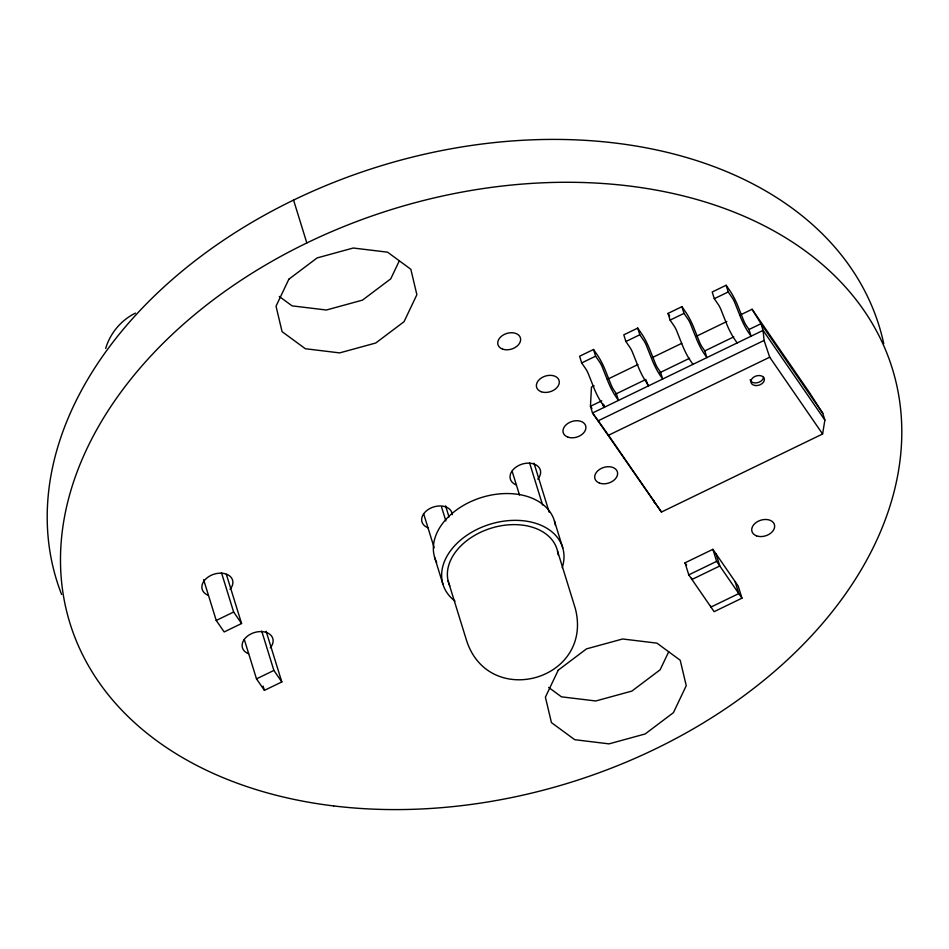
<?xml version="1.0" encoding="UTF-8"?>
<svg xmlns="http://www.w3.org/2000/svg" width="949" height="949" viewBox="0 0 949 949"><rect width="100%" height="100%" fill="white"/><g stroke="black" fill="none" stroke-linecap="round" stroke-linejoin="round"><path stroke-width="1.42" d="M594.11 385.78L591.452 387.062L590.456 406.291L592.532 412.993L661.453 512.045L822.605 433.99L824.871 420.075L822.795 413.384L809.355 392.4L752.082 309.267L740.137 315.056M105.671 348.461C110.179 333.206 121.14 320.121 135.434 313.123M399.315 260.845L390.763 278.828L362.494 300.121L326.373 310.015L292.067 305.863L279.267 296.456M668.689 651.797L660.136 669.792L631.868 691.086L595.747 700.979L561.44 696.827L548.641 687.42M593.528 349.481L595.604 356.183L599.851 362.364A5.148 0.783 64.2 0 1 602.141 366.777L608.475 382.696A14.994 2.289 64.2 0 0 615.154 395.614L618.463 400.431L616.387 393.728L613.718 389.861A5.196 0.795 64.2 0 1 611.002 384.594L605.367 370.407A14.947 2.278 64.2 0 0 597.55 355.329L593.528 349.481L579.602 356.231L581.678 362.933L585.924 369.102A5.148 0.783 64.2 0 1 588.214 373.526L594.56 389.446A14.994 2.289 64.2 0 0 601.239 402.352L604.537 407.18L603.706 404.499M637.728 328.081L639.804 334.772L644.051 340.952A5.148 0.783 64.2 0 1 646.34 345.377L652.687 361.284A14.994 2.289 64.2 0 0 659.365 374.203L662.663 379.019L660.587 372.328L657.93 368.449A5.196 0.795 64.2 0 1 655.201 363.182L649.567 348.995A14.947 2.278 64.2 0 0 641.761 333.918L637.728 328.081L623.813 334.819L625.877 341.521L630.124 347.702A5.148 0.783 64.2 0 1 632.414 352.115L638.76 368.034A14.994 2.289 64.2 0 0 645.439 380.94L648.748 385.769M692.948 364.357L689.638 359.541A14.994 2.289 64.2 0 1 682.96 346.622L676.625 330.703A5.148 0.783 64.2 0 0 674.336 326.29L670.089 320.11L668.013 313.407L681.928 306.669L685.961 312.506A14.947 2.278 64.2 0 1 693.766 327.595L699.401 341.782A5.196 0.795 64.2 0 0 702.13 347.049L704.799 350.916L706.863 357.619L703.565 352.791A14.994 2.289 64.2 0 1 696.886 339.884L690.54 323.965A5.148 0.783 64.2 0 0 688.25 319.54L684.004 313.372L681.928 306.669M726.139 285.258L728.215 291.96L732.462 298.14A5.148 0.783 64.2 0 1 734.74 302.553L741.086 318.473A14.994 2.289 64.2 0 0 747.765 331.379L751.074 336.207L748.998 329.505L746.329 325.637A5.196 0.795 64.2 0 1 743.601 320.371L737.966 306.183A14.947 2.278 64.2 0 0 730.161 291.094L726.139 285.258L712.213 291.995L714.289 298.698L718.535 304.878A5.148 0.783 64.2 0 1 720.825 309.291L727.159 325.21A14.994 2.289 64.2 0 0 733.838 338.129L737.148 342.945M581.678 362.933L595.604 356.183M625.877 341.521L639.804 334.772M670.089 320.11L684.004 313.372M714.289 298.698L728.215 291.96M607.384 379.351L637.918 364.558M652.521 357.488L681.726 343.348M696.329 336.278L726.863 321.486M601.773 400.81L590.456 406.291L591.962 408.473M615.687 394.072L645.972 379.398M659.899 372.66L689.579 358.283M704.799 350.916L733.755 336.883M748.998 329.505L761.003 323.692L822.795 413.384M824.871 420.075L763.079 330.382L592.532 412.993L598.226 420.775L764.075 340.442L763.079 330.382L761.003 323.692L752.082 309.267M216.242 620.456L233.644 612.022L241.568 623.517L224.166 631.951L216.242 620.456L203.62 579.649M598.226 420.775L608.534 435.247L769.698 357.192L822.605 433.99M256.491 678.867L273.893 670.433L281.817 681.94L264.415 690.362L256.491 678.867L244.308 639.507M685.036 562.816L712.889 549.329L738.239 586.126L741.964 598.178L714.123 611.666L688.772 574.869L685.036 562.816L686.625 565.106M688.772 574.869L716.614 561.381L741.964 598.178M668.013 313.407L669.626 315.744M608.534 435.247L661.453 512.045M764.075 340.442L769.698 357.192M735.072 581.523L738.796 593.588L710.955 607.063L710.54 605.723M716.056 553.919L719.781 565.984L691.94 579.471L691.524 578.131M712.889 549.329L716.614 561.381M646.388 380.739L648.048 386.101M653.505 500.004L654.336 502.685M602.603 403.491L603.849 407.512M554.453 521.048L562.757 547.858M534.026 463.195L549.222 512.282M557.514 550.989L575.355 608.606C593.801 680.848 486.932 710.232 465.959 638.57L448.13 580.954M529.578 462.91L542.603 504.987M512.116 471.178L519.483 494.963M445.579 505.876L449.043 517.063M441.546 506.968L445.876 520.954M423.764 514.156L434.191 547.822M434.595 557.288L442.886 584.086M293.561 200.085L306.835 242.968M266.135 631.287L281.817 681.94M261.71 631.085L273.893 670.433M263.11 686.151L264.415 690.362M226.348 574.323L241.568 623.517M221.449 572.627L233.644 612.022M436.718 562.591A62.61 43.654 -17.2 0 1 481.214 497.596A62.61 43.654 -17.2 0 1 555.379 525.248M455.022 601.12A62.61 43.654 -17.2 0 1 489.696 524.334A62.61 43.654 -17.2 0 1 562.223 567.644M449.79 585.853A56.738 39.561 -17.2 0 1 492.792 527.68A56.738 39.561 -17.2 0 1 558.142 554.845M61.602 594.477A430.443 300.098 -17.2 0 1 381.545 165.648A430.443 300.098 -17.2 0 1 883.744 343.68M428.046 527.786A15.659 10.913 -17.2 0 1 429.719 508.605A15.659 10.913 -17.2 0 1 452.222 514.666M208.353 595.331A15.884 11.08 -17.2 0 1 204.747 580.076A15.884 11.08 -17.2 0 1 226.396 574.145A15.884 11.08 -17.2 0 1 230.014 589.4M516.446 484.975A15.659 10.913 -17.2 0 1 512.887 469.933A15.659 10.913 -17.2 0 1 534.228 464.097A15.659 10.913 -17.2 0 1 537.786 479.126M248.602 653.742A15.884 11.08 -17.2 0 1 244.984 638.487A15.884 11.08 -17.2 0 1 266.645 632.556A15.884 11.08 -17.2 0 1 270.263 647.811M763.554 377.322A6.928 4.828 -17.2 0 1 757.041 382.779A6.928 4.828 -17.2 0 1 750.137 379.707M288.864 279.208L276.029 306.195L282.067 331.64L305.341 348.734L339.647 352.898L375.768 343.004L404.037 321.711L416.872 294.724L410.834 269.267L387.56 252.173L353.253 248.021L317.132 257.914L288.864 279.208M558.237 670.172L545.402 697.159L551.44 722.604L574.714 739.698L609.021 743.862L645.142 733.968L673.41 712.675L686.246 685.688L680.208 660.231L656.933 643.137L622.627 638.985L586.506 648.879L558.237 670.172M333.668 805.938A430.443 300.098 -17.2 0 0 896.058 382.293A430.443 300.098 -17.2 0 0 213.679 299.576A430.443 300.098 -17.2 0 0 333.668 805.938M756.531 535.853A11.744 8.185 -17.2 0 0 774.609 527.098A11.744 8.185 -17.2 0 0 758.441 521.12A11.744 8.185 -17.2 0 0 756.531 535.853M541.167 391.712A11.744 8.185 -17.2 0 0 559.258 382.957A11.744 8.185 -17.2 0 0 543.077 376.99A11.744 8.185 -17.2 0 0 541.167 391.712M567.799 437.098A11.744 8.185 -17.2 0 0 585.877 428.343A11.744 8.185 -17.2 0 0 569.708 422.364A11.744 8.185 -17.2 0 0 567.799 437.098M599.483 483.088A11.744 8.185 -17.2 0 0 617.574 474.334A11.744 8.185 -17.2 0 0 601.393 468.367A11.744 8.185 -17.2 0 0 599.483 483.088M502.519 349.09A11.744 8.185 -17.2 0 0 520.598 340.335A11.744 8.185 -17.2 0 0 504.429 334.368A11.744 8.185 -17.2 0 0 502.519 349.09M755.274 385.543A6.928 4.828 -17.2 0 0 764.313 378.722A6.928 4.828 -17.2 0 0 753.34 377.394A6.928 4.828 -17.2 0 0 755.274 385.543"/></g></svg>
